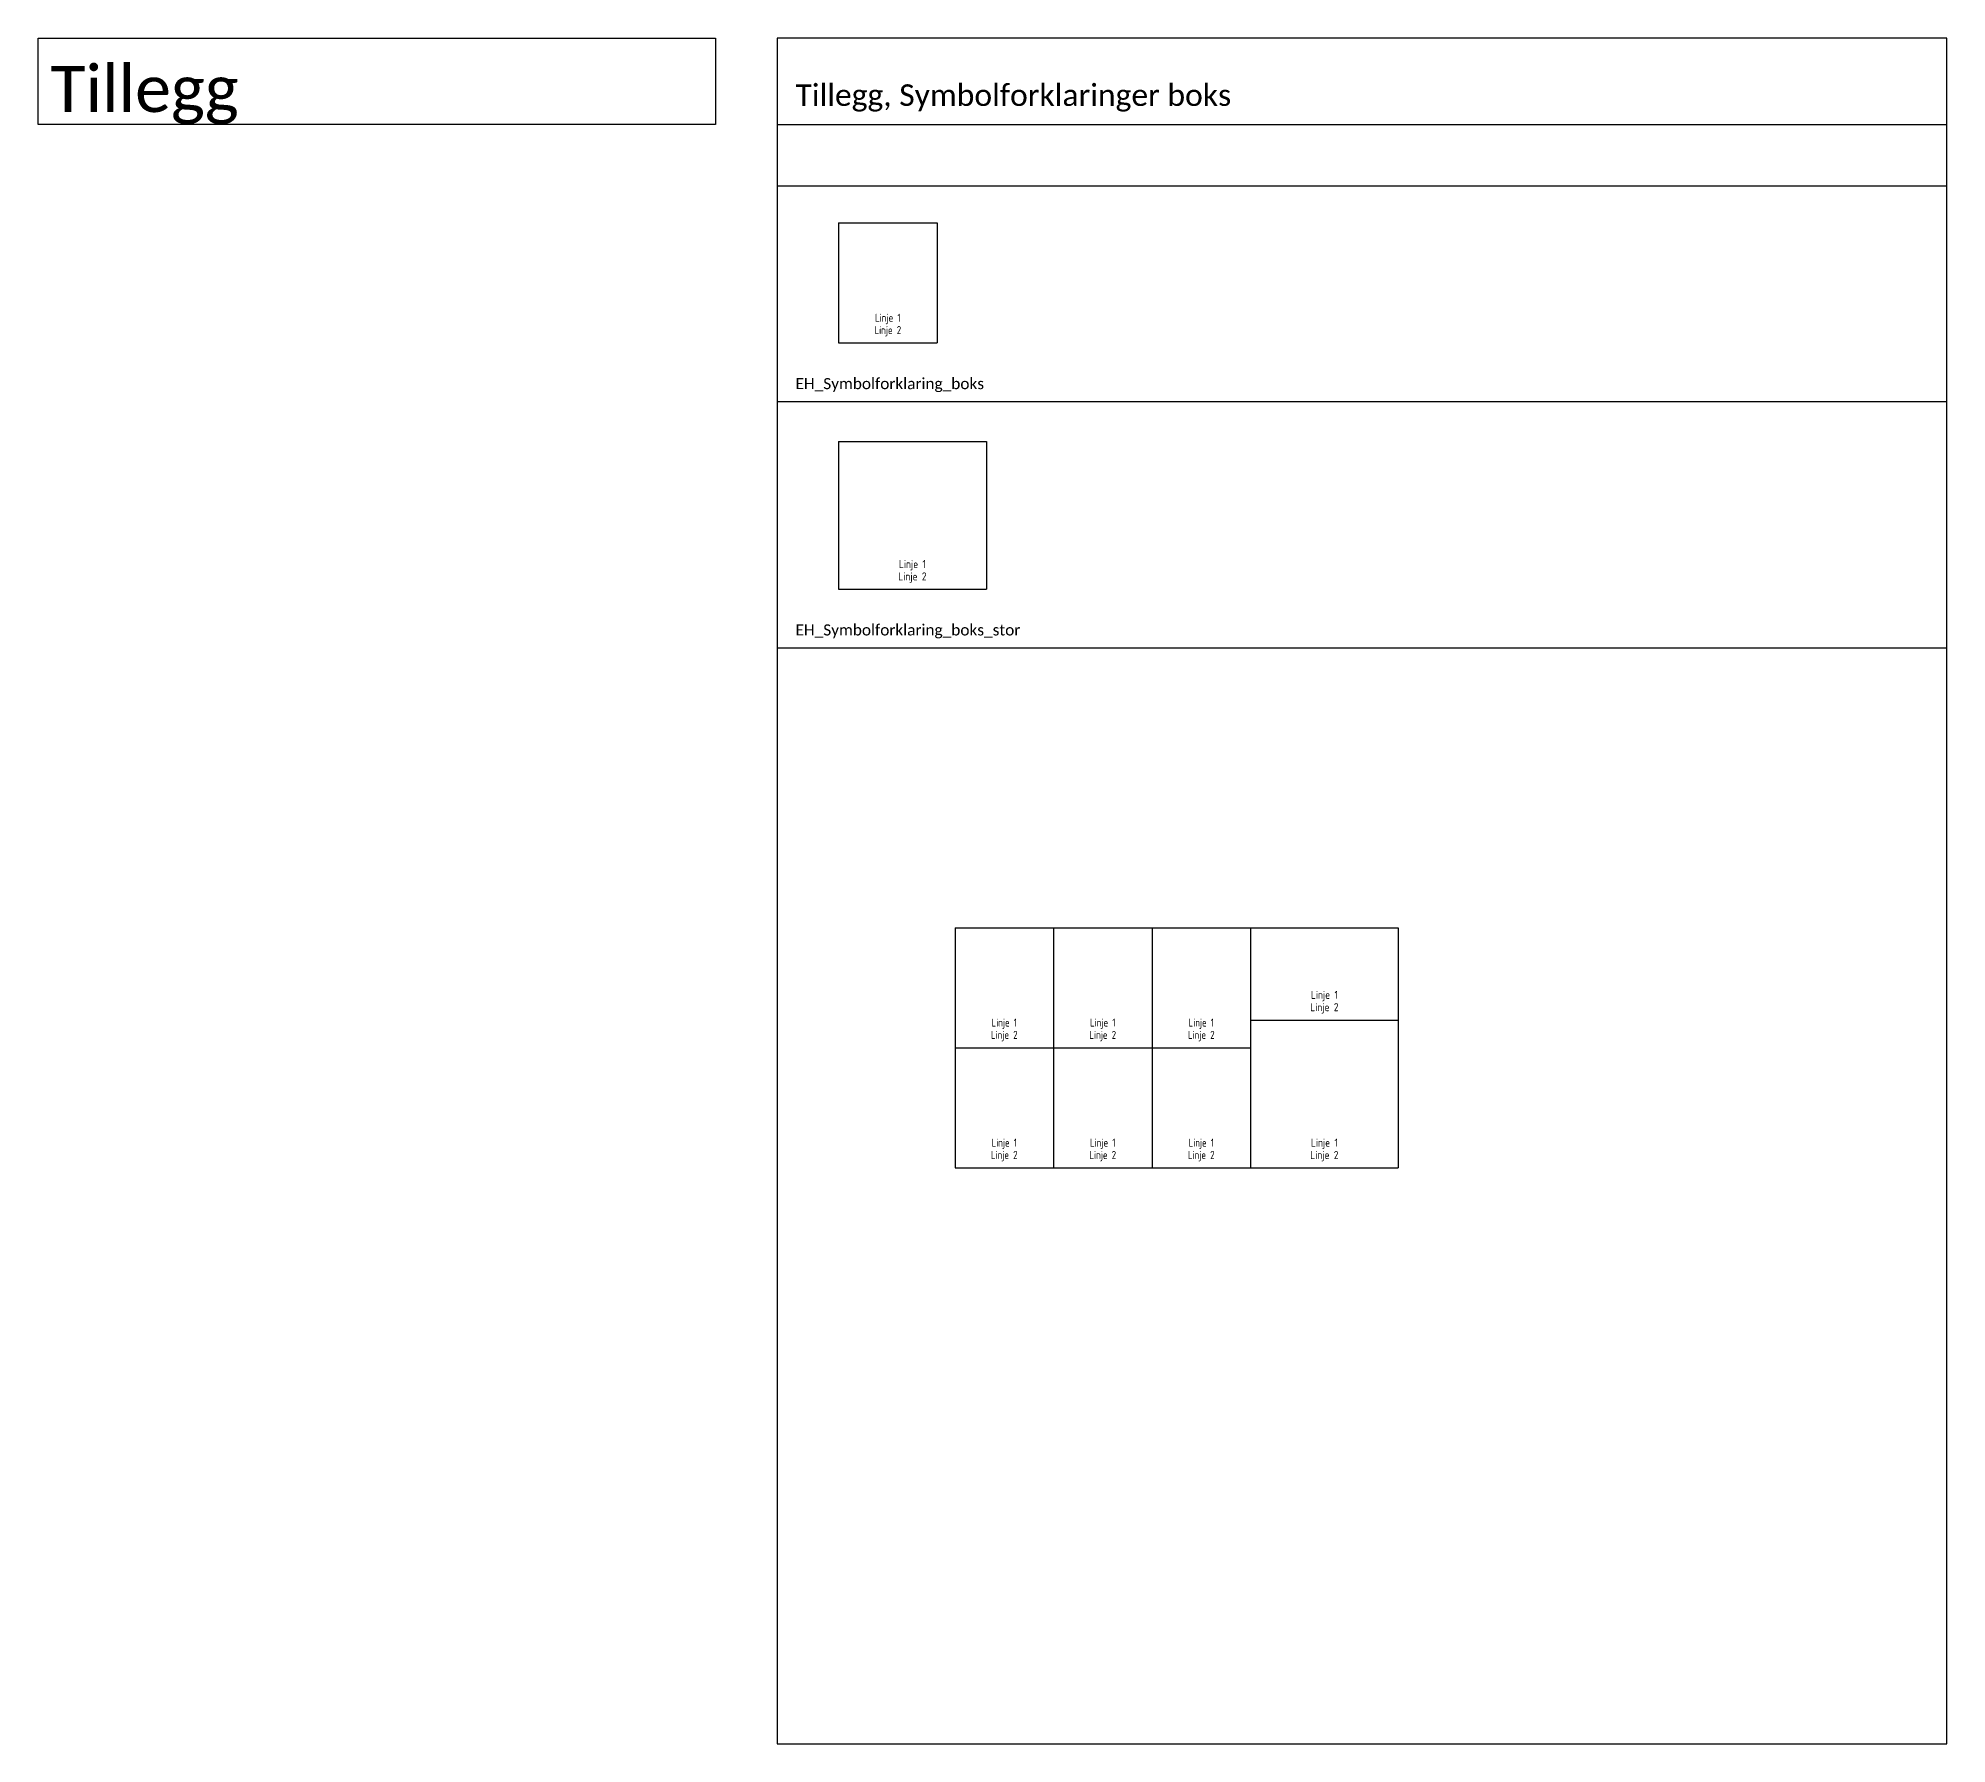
# Model space of a CAD drawing. Header units: millimetres. Extents: x -120 to 1240, y -2156 to 277.
# Drawn here: x -120 to 190, y -2149 to -1872 of the extents above; entities that cross this region are included whole.
import ezdxf
from ezdxf.enums import TextEntityAlignment as Align

# ---------------------------------------------------------------- set-up
doc = ezdxf.new("R2010")
doc.units = ezdxf.units.MM
for name, color, linetype in [('JBTEH_Komponenter', 4, 'Continuous'), ('RAMME', 5, 'Continuous'), ('RAMME SYMBOLER', 4, 'Continuous'), ('RAMME TEKST', 7, 'Continuous')]:
    doc.layers.add(name, color=color, linetype=linetype)
doc.styles.add('Calibri', font='calibri.ttf')
doc.styles.add('ISO13', font='isocp.shx', dxfattribs={"width": 0.9, "height": 1.3})

# ---------------------------------------------------------------- blocks, each defined once
blk = doc.blocks.new('EH_Symbolforklaring_boks_stor')
for p, q in [((0, 24), (0, 0)), ((0, 24), (24, 24)), ((24, 24), (24, 0)), ((0, 0), (24, 0))]:
    blk.add_line(p, q)
at = {"style": 'ISO13', "width": 0.95}
for tag, p in [('TEKST1', (12, 3.9)), ('TEKST2', (12, 1.9))]:
    blk.add_attdef(tag, text='', height=1.3, dxfattribs=at).set_placement(p, align=Align.MIDDLE)
blk = doc.blocks.new('EH_Symbolforklaring_boks')
for p, q in [((0, 19.5), (0, 0)), ((0, 19.5), (16, 19.5)), ((16, 19.5), (16, 0)), ((0, 0), (16, 0))]:
    blk.add_line(p, q)
at = {"style": 'ISO13', "width": 0.95}
for tag, p in [('TEKST1', (8, 3.9)), ('TEKST2', (8, 1.9))]:
    blk.add_attdef(tag, text='', height=1.3, dxfattribs=at).set_placement(p, align=Align.MIDDLE)
blk = doc.blocks.new('*U161')
for p, q in [((0, 15), (0, 0)), ((0, 15), (24, 15)), ((24, 15), (24, 0)), ((0, 0), (24, 0))]:
    blk.add_line(p, q)
at = {"style": 'ISO13', "width": 0.95}
for tag, p in [('TEKST1', (12, 3.9)), ('TEKST2', (12, 1.9))]:
    blk.add_attdef(tag, text='', height=1.3, dxfattribs=at).set_placement(p, align=Align.MIDDLE)

msp = doc.modelspace()

# ---------------------------------------------------------------- linework, layer by layer
at = {"layer": 'RAMME'}
for points in [[(-120, -1872), (-10, -1872), (-10, -1886), (-120, -1886)], [(190, -1872), (0, -1872), (0, -2149), (190, -2149)]]:
    msp.add_lwpolyline(points, close=True, dxfattribs=at)
msp.add_lwpolyline([(0, -1886), (190, -1886)], dxfattribs=at)
at = {"layer": 'RAMME SYMBOLER'}
for p, q in [((0, -1896), (190, -1896)), ((0, -1931), (190, -1931)), ((0, -1931), (190, -1931)), ((0, -1971), (190, -1971))]:
    msp.add_line(p, q, dxfattribs=at)

# ---------------------------------------------------------------- block references
at = {"layer": 'JBTEH_Komponenter'}
ref = msp.add_blockref('EH_Symbolforklaring_boks', (10, -1921.5), dxfattribs=at)
ref.add_attrib('TEKST1', 'Linje 1', dxfattribs={"layer": '0', "height": 1.3, "style": 'ISO13', "width": 0.9}).set_placement((18, -1917.6), align=Align.MIDDLE)
ref.add_attrib('TEKST2', 'Linje 2', dxfattribs={"layer": '0', "height": 1.3, "style": 'ISO13', "width": 0.9}).set_placement((18, -1919.6), align=Align.MIDDLE)
for name, p in [('EH_Symbolforklaring_boks_stor', (10, -1961.5)), ('*U161', (76.91, -2031.46)), ('EH_Symbolforklaring_boks_stor', (76.91, -2055.46))]:
    msp.add_blockref(name, p, dxfattribs=at).add_auto_attribs({'TEKST1': 'Linje 1', 'TEKST2': 'Linje 2'})
ref = msp.add_blockref('EH_Symbolforklaring_boks', (28.91, -2035.96), dxfattribs=at)
ref.add_attrib('TEKST1', 'Linje 1', dxfattribs={"layer": '0', "height": 1.3, "style": 'ISO13', "width": 0.9}).set_placement((36.91, -2032.06), align=Align.MIDDLE)
ref.add_attrib('TEKST2', 'Linje 2', dxfattribs={"layer": '0', "height": 1.3, "style": 'ISO13', "width": 0.9}).set_placement((36.91, -2034.06), align=Align.MIDDLE)
ref = msp.add_blockref('EH_Symbolforklaring_boks', (44.91, -2035.96), dxfattribs=at)
ref.add_attrib('TEKST1', 'Linje 1', dxfattribs={"layer": '0', "height": 1.3, "style": 'ISO13', "width": 0.9}).set_placement((52.91, -2032.06), align=Align.MIDDLE)
ref.add_attrib('TEKST2', 'Linje 2', dxfattribs={"layer": '0', "height": 1.3, "style": 'ISO13', "width": 0.9}).set_placement((52.91, -2034.06), align=Align.MIDDLE)
ref = msp.add_blockref('EH_Symbolforklaring_boks', (60.91, -2035.96), dxfattribs=at)
ref.add_attrib('TEKST1', 'Linje 1', dxfattribs={"layer": '0', "height": 1.3, "style": 'ISO13', "width": 0.9}).set_placement((68.91, -2032.06), align=Align.MIDDLE)
ref.add_attrib('TEKST2', 'Linje 2', dxfattribs={"layer": '0', "height": 1.3, "style": 'ISO13', "width": 0.9}).set_placement((68.91, -2034.06), align=Align.MIDDLE)
ref = msp.add_blockref('EH_Symbolforklaring_boks', (28.91, -2055.46), dxfattribs=at)
ref.add_attrib('TEKST1', 'Linje 1', dxfattribs={"layer": '0', "height": 1.3, "style": 'ISO13', "width": 0.9}).set_placement((36.91, -2051.56), align=Align.MIDDLE)
ref.add_attrib('TEKST2', 'Linje 2', dxfattribs={"layer": '0', "height": 1.3, "style": 'ISO13', "width": 0.9}).set_placement((36.91, -2053.56), align=Align.MIDDLE)
ref = msp.add_blockref('EH_Symbolforklaring_boks', (44.91, -2055.46), dxfattribs=at)
ref.add_attrib('TEKST1', 'Linje 1', dxfattribs={"layer": '0', "height": 1.3, "style": 'ISO13', "width": 0.9}).set_placement((52.91, -2051.56), align=Align.MIDDLE)
ref.add_attrib('TEKST2', 'Linje 2', dxfattribs={"layer": '0', "height": 1.3, "style": 'ISO13', "width": 0.9}).set_placement((52.91, -2053.56), align=Align.MIDDLE)
ref = msp.add_blockref('EH_Symbolforklaring_boks', (60.91, -2055.46), dxfattribs=at)
ref.add_attrib('TEKST1', 'Linje 1', dxfattribs={"layer": '0', "height": 1.3, "style": 'ISO13', "width": 0.9}).set_placement((68.91, -2051.56), align=Align.MIDDLE)
ref.add_attrib('TEKST2', 'Linje 2', dxfattribs={"layer": '0', "height": 1.3, "style": 'ISO13', "width": 0.9}).set_placement((68.91, -2053.56), align=Align.MIDDLE)

# ---------------------------------------------------------------- texts
at = {"layer": 'RAMME TEKST', "style": 'Calibri'}
msp.add_text('Tillegg', height=7.5, dxfattribs=at).set_placement((-118, -1884))
at = {"layer": 'RAMME TEKST', "linetype": 'ByBlock', "style": 'Calibri'}
for s, height, p in [('Tillegg, Symbolforklaringer boks', 3.5, (3, -1883)), ('EH_Symbolforklaring_boks', 1.8, (3, -1929)), ('EH_Symbolforklaring_boks_stor', 1.8, (3, -1969))]:
    msp.add_text(s, height=height, dxfattribs=at).set_placement(p)

doc.saveas('drawing.dxf')
